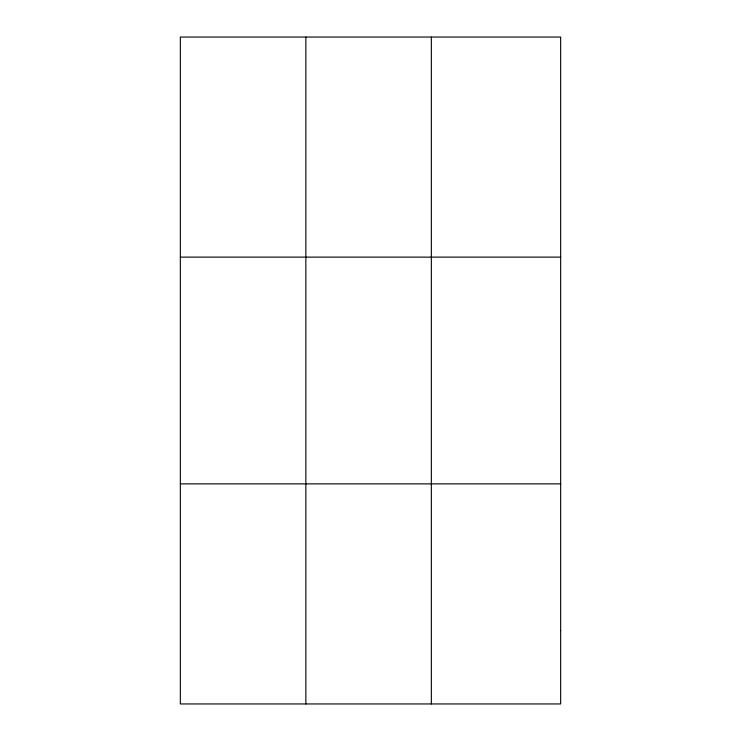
<?xml version="1.0" encoding="UTF-8"?>
<svg xmlns="http://www.w3.org/2000/svg" width="741" height="741" viewBox="0 0 741 741"><rect width="100%" height="100%" fill="white"/><g stroke="black" fill="none" stroke-linecap="round" stroke-linejoin="round"><path stroke-width="1.11" d="M305.848 703.95L305.848 37.05M431.345 703.95L431.345 37.05M180.341 257.127L560.659 257.127M180.341 483.873L560.659 483.873M560.659 630.591L560.659 703.95L180.341 703.95L180.341 37.05L560.659 37.05L560.659 630.591"/></g></svg>
